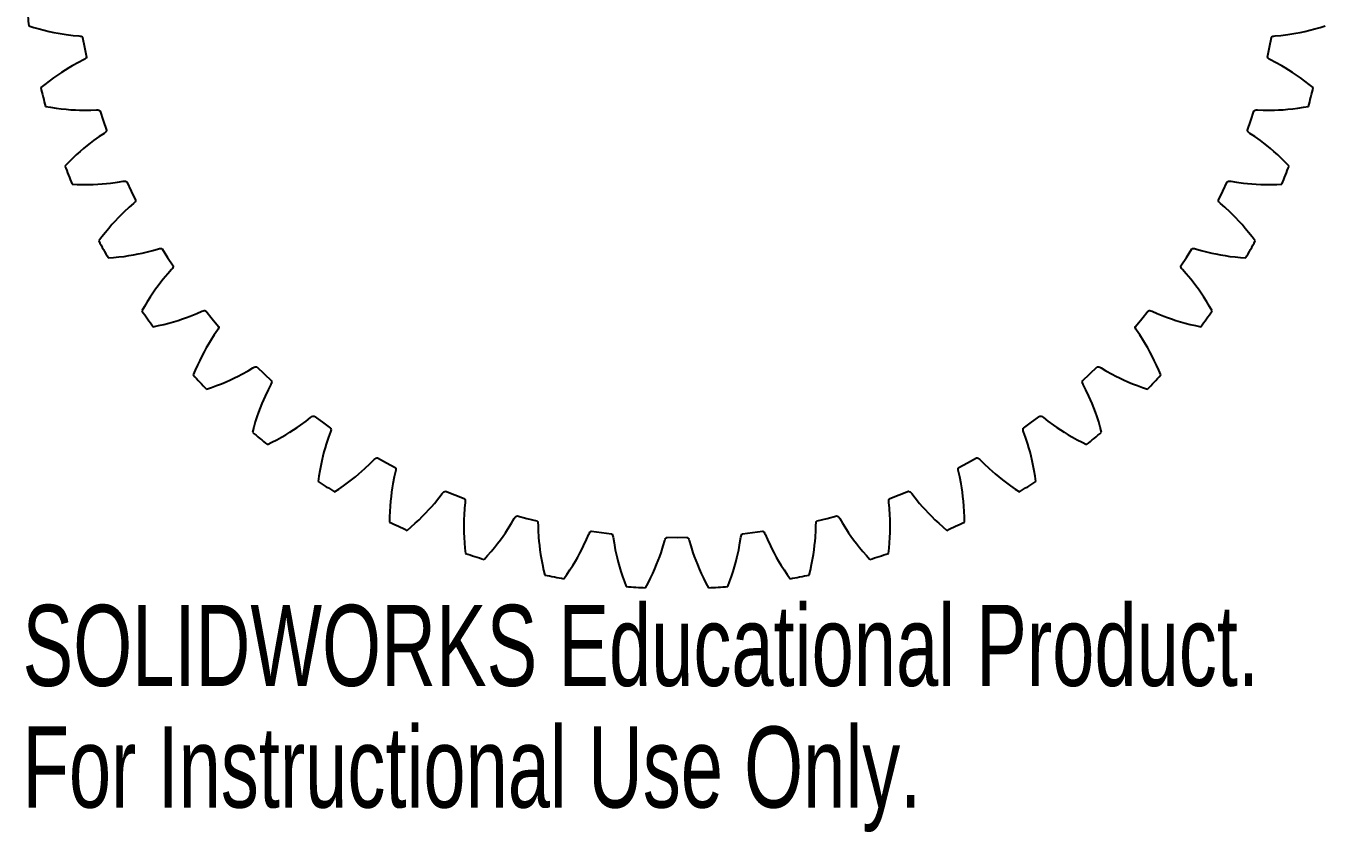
# Model space of a CAD drawing. Header units: millimetres. Extents: x -39 to 39, y -53.5 to 39.
# Drawn here: x -38.8 to 38.6, y -53.5 to -5.5 of the extents above; entities that cross this region are included whole.
import ezdxf

# ---------------------------------------------------------------- set-up
doc = ezdxf.new("R2010")
doc.units = ezdxf.units.MM
doc.styles.add('SLDTEXTSTYLE0', font='TXT', dxfattribs={"width": 0.7})

msp = doc.modelspace()

# ---------------------------------------------------------------- linework, layer by layer
at = {"color": 7, "linetype": 'Continuous', "lineweight": 25}
for p, q in [((-38.615, -5.464), (-38.323, -5.553)), ((-38.323, -5.553), (-38.007, -5.641)), ((-38.007, -5.641), (-37.704, -5.719)), ((-37.704, -5.719), (-37.414, -5.788)), ((-37.414, -5.788), (-37.138, -5.847)), ((-37.138, -5.847), (-36.877, -5.897)), ((-36.877, -5.897), (-36.629, -5.939)), ((-36.629, -5.939), (-36.396, -5.973)), ((-36.396, -5.973), (-35.974, -6.023)), ((-35.974, -6.023), (-35.636, -6.05)), ((-35.636, -6.05), (-35.559, -6.064)), ((-35.559, -6.064), (-35.499, -6.082)), ((-35.499, -6.082), (-35.455, -6.106)), ((-35.455, -6.106), (-35.428, -6.133)), ((-35.428, -6.133), (-35.421, -6.148)), ((-35.421, -6.148), (-35.313, -6.736)), ((35.313, -6.736), (35.421, -6.148)), ((35.421, -6.148), (35.428, -6.133)), ((35.428, -6.133), (35.455, -6.106)), ((35.455, -6.106), (35.499, -6.082)), ((35.499, -6.082), (35.559, -6.064)), ((35.559, -6.064), (35.636, -6.05)), ((35.636, -6.05), (35.974, -6.023)), ((35.974, -6.023), (36.396, -5.973)), ((36.396, -5.973), (36.629, -5.939)), ((36.629, -5.939), (36.877, -5.897)), ((36.877, -5.897), (37.138, -5.847)), ((37.138, -5.847), (37.414, -5.788)), ((37.414, -5.788), (37.704, -5.719)), ((37.704, -5.719), (38.007, -5.641)), ((38.007, -5.641), (38.323, -5.553)), ((38.323, -5.553), (38.615, -5.464)), ((-35.313, -6.736), (-35.197, -7.323)), ((35.197, -7.323), (35.313, -6.736)), ((-35.665, -7.643), (-36.039, -7.844)), ((-35.36, -7.493), (-35.665, -7.643)), ((-35.294, -7.452), (-35.36, -7.493)), ((-35.245, -7.413), (-35.294, -7.452)), ((-35.213, -7.375), (-35.245, -7.413)), ((-35.198, -7.339), (-35.213, -7.375)), ((-35.197, -7.323), (-35.198, -7.339)), ((35.198, -7.339), (35.197, -7.323)), ((35.213, -7.375), (35.198, -7.339)), ((35.245, -7.413), (35.213, -7.375)), ((35.294, -7.452), (35.245, -7.413)), ((35.36, -7.493), (35.294, -7.452)), ((35.665, -7.643), (35.36, -7.493)), ((36.039, -7.844), (35.665, -7.643)), ((-36.917, -8.392), (-37.162, -8.562)), ((-36.682, -8.235), (-36.917, -8.392)), ((-36.458, -8.093), (-36.682, -8.235)), ((-36.243, -7.962), (-36.458, -8.093)), ((-36.039, -7.844), (-36.243, -7.962)), ((36.243, -7.962), (36.039, -7.844)), ((36.458, -8.093), (36.243, -7.962)), ((36.682, -8.235), (36.458, -8.093)), ((36.917, -8.392), (36.682, -8.235)), ((37.162, -8.562), (36.917, -8.392)), ((-37.676, -8.945), (-37.915, -9.135)), ((-37.415, -8.746), (-37.676, -8.945)), ((-37.162, -8.562), (-37.415, -8.746)), ((37.415, -8.746), (37.162, -8.562)), ((37.676, -8.945), (37.415, -8.746)), ((37.915, -9.135), (37.676, -8.945)), ((-37.626, -10.261), (-37.325, -10.312)), ((-37.325, -10.312), (-37, -10.36)), ((-37, -10.36), (-36.69, -10.4)), ((-36.69, -10.4), (-36.393, -10.431)), ((-36.393, -10.431), (-36.112, -10.455)), ((-36.112, -10.455), (-35.847, -10.472)), ((-35.847, -10.472), (-35.596, -10.483)), ((-35.596, -10.483), (-35.36, -10.488)), ((-35.36, -10.488), (-34.935, -10.484)), ((-34.935, -10.484), (-34.596, -10.469)), ((-34.596, -10.469), (-34.519, -10.473)), ((-34.519, -10.473), (-34.457, -10.483)), ((-34.457, -10.483), (-34.411, -10.501)), ((-34.411, -10.501), (-34.38, -10.525)), ((-34.38, -10.525), (-34.371, -10.539)), ((-34.371, -10.539), (-34.19, -11.109)), ((34.19, -11.109), (34.371, -10.539)), ((34.371, -10.539), (34.38, -10.525)), ((34.38, -10.525), (34.411, -10.501)), ((34.411, -10.501), (34.457, -10.483)), ((34.457, -10.483), (34.519, -10.473)), ((34.519, -10.473), (34.596, -10.469)), ((34.596, -10.469), (34.935, -10.484)), ((34.935, -10.484), (35.36, -10.488)), ((35.36, -10.488), (35.596, -10.483)), ((35.596, -10.483), (35.847, -10.472)), ((35.847, -10.472), (36.112, -10.455)), ((36.112, -10.455), (36.393, -10.431)), ((36.393, -10.431), (36.69, -10.4)), ((36.69, -10.4), (37, -10.36)), ((37, -10.36), (37.325, -10.312)), ((37.325, -10.312), (37.626, -10.261)), ((-34.19, -11.109), (-34.002, -11.676)), ((34.002, -11.676), (34.19, -11.109)), ((-34.772, -12.299), (-34.96, -12.442)), ((-34.426, -12.053), (-34.772, -12.299)), ((-34.143, -11.866), (-34.426, -12.053)), ((-34.082, -11.817), (-34.143, -11.866)), ((-34.038, -11.772), (-34.082, -11.817)), ((-34.011, -11.73), (-34.038, -11.772)), ((-34.001, -11.693), (-34.011, -11.73)), ((-34.002, -11.676), (-34.001, -11.693)), ((34.001, -11.693), (34.002, -11.676)), ((34.011, -11.73), (34.001, -11.693)), ((34.038, -11.772), (34.011, -11.73)), ((34.082, -11.817), (34.038, -11.772)), ((34.143, -11.866), (34.082, -11.817)), ((34.426, -12.053), (34.143, -11.866)), ((34.772, -12.299), (34.426, -12.053)), ((34.96, -12.442), (34.772, -12.299)), ((-35.796, -13.152), (-36.023, -13.367)), ((-35.574, -12.953), (-35.796, -13.152)), ((-35.361, -12.768), (-35.574, -12.953)), ((-35.156, -12.599), (-35.361, -12.768)), ((-34.96, -12.442), (-35.156, -12.599)), ((35.156, -12.599), (34.96, -12.442)), ((35.361, -12.768), (35.156, -12.599)), ((35.574, -12.953), (35.361, -12.768)), ((35.796, -13.152), (35.574, -12.953)), ((36.023, -13.367), (35.796, -13.152)), ((-36.258, -13.596), (-36.471, -13.815)), ((-36.023, -13.367), (-36.258, -13.596)), ((36.258, -13.596), (36.023, -13.367)), ((36.471, -13.815), (36.258, -13.596)), ((-36.043, -14.896), (-35.738, -14.909)), ((-35.738, -14.909), (-35.41, -14.916)), ((-35.41, -14.916), (-35.098, -14.916)), ((-35.098, -14.916), (-34.799, -14.91)), ((-34.799, -14.91), (-34.517, -14.899)), ((-34.517, -14.899), (-34.252, -14.882)), ((-34.252, -14.882), (-34.002, -14.862)), ((-34.002, -14.862), (-33.767, -14.837)), ((-33.767, -14.837), (-33.346, -14.78)), ((-33.346, -14.78), (-33.011, -14.723)), ((-33.011, -14.723), (-32.934, -14.716)), ((-32.934, -14.716), (-32.871, -14.719)), ((-32.871, -14.719), (-32.823, -14.731)), ((-32.823, -14.731), (-32.79, -14.751)), ((-32.79, -14.751), (-32.779, -14.764)), ((-32.779, -14.764), (-32.529, -15.307)), ((-32.529, -15.307), (-32.27, -15.846)), ((32.27, -15.846), (32.529, -15.307)), ((32.529, -15.307), (32.779, -14.764)), ((32.779, -14.764), (32.79, -14.751)), ((32.79, -14.751), (32.823, -14.731)), ((32.823, -14.731), (32.871, -14.719)), ((32.871, -14.719), (32.934, -14.716)), ((32.934, -14.716), (33.011, -14.723)), ((33.011, -14.723), (33.346, -14.78)), ((33.346, -14.78), (33.767, -14.837)), ((33.767, -14.837), (34.002, -14.862)), ((34.002, -14.862), (34.252, -14.882)), ((34.252, -14.882), (34.517, -14.899)), ((34.517, -14.899), (34.799, -14.91)), ((34.799, -14.91), (35.098, -14.916)), ((35.098, -14.916), (35.41, -14.916)), ((35.41, -14.916), (35.738, -14.909)), ((35.738, -14.909), (36.043, -14.896)), ((-32.386, -16.051), (-32.644, -16.272)), ((-32.332, -15.996), (-32.386, -16.051)), ((-32.294, -15.945), (-32.332, -15.996)), ((-32.273, -15.901), (-32.294, -15.945)), ((-32.267, -15.862), (-32.273, -15.901)), ((-32.27, -15.846), (-32.267, -15.862)), ((32.267, -15.862), (32.27, -15.846)), ((32.273, -15.901), (32.267, -15.862)), ((32.294, -15.945), (32.273, -15.901)), ((32.332, -15.996), (32.294, -15.945)), ((32.386, -16.051), (32.332, -15.996)), ((32.644, -16.272), (32.386, -16.051)), ((-33.3, -16.905), (-33.482, -17.099)), ((-33.124, -16.726), (-33.3, -16.905)), ((-32.956, -16.56), (-33.124, -16.726)), ((-32.644, -16.272), (-32.956, -16.56)), ((32.956, -16.56), (32.644, -16.272)), ((33.124, -16.726), (32.956, -16.56)), ((33.3, -16.905), (33.124, -16.726)), ((33.482, -17.099), (33.3, -16.905)), ((-34.064, -17.776), (-34.268, -18.033)), ((-33.865, -17.535), (-34.064, -17.776)), ((-33.67, -17.309), (-33.865, -17.535)), ((-33.482, -17.099), (-33.67, -17.309)), ((33.67, -17.309), (33.482, -17.099)), ((33.865, -17.535), (33.67, -17.309)), ((34.064, -17.776), (33.865, -17.535)), ((34.268, -18.033), (34.064, -17.776)), ((-34.268, -18.033), (-34.452, -18.277)), ((34.452, -18.277), (34.268, -18.033)), ((-33.892, -19.296), (-33.588, -19.27)), ((-33.588, -19.27), (-33.261, -19.236)), ((-33.261, -19.236), (-32.951, -19.198)), ((-32.951, -19.198), (-32.656, -19.154)), ((-32.656, -19.154), (-32.378, -19.107)), ((-32.378, -19.107), (-32.117, -19.058)), ((-32.117, -19.058), (-31.871, -19.006)), ((-31.871, -19.006), (-31.641, -18.952)), ((-31.641, -18.952), (-31.23, -18.843)), ((-31.23, -18.843), (-30.906, -18.744)), ((-30.906, -18.744), (-30.83, -18.728)), ((-30.83, -18.728), (-30.767, -18.723)), ((-30.767, -18.723), (-30.718, -18.729)), ((-30.718, -18.729), (-30.683, -18.745)), ((-30.683, -18.745), (-30.67, -18.756)), ((-30.67, -18.756), (-30.354, -19.263)), ((-30.354, -19.263), (-30.03, -19.765)), ((30.03, -19.765), (30.354, -19.263)), ((30.354, -19.263), (30.67, -18.756)), ((30.67, -18.756), (30.683, -18.745)), ((30.683, -18.745), (30.718, -18.729)), ((30.718, -18.729), (30.767, -18.723)), ((30.767, -18.723), (30.83, -18.728)), ((30.83, -18.728), (30.906, -18.744)), ((30.906, -18.744), (31.23, -18.843)), ((31.23, -18.843), (31.641, -18.952)), ((31.641, -18.952), (31.871, -19.006)), ((31.871, -19.006), (32.117, -19.058)), ((32.117, -19.058), (32.378, -19.107)), ((32.378, -19.107), (32.656, -19.154)), ((32.656, -19.154), (32.951, -19.198)), ((32.951, -19.198), (33.261, -19.236)), ((33.261, -19.236), (33.588, -19.27)), ((33.588, -19.27), (33.892, -19.296)), ((-30.119, -19.984), (-30.347, -20.235)), ((-30.072, -19.922), (-30.119, -19.984)), ((-30.041, -19.867), (-30.072, -19.922)), ((-30.025, -19.82), (-30.041, -19.867)), ((-30.03, -19.765), (-30.025, -19.781)), ((-30.025, -19.781), (-30.025, -19.82)), ((30.025, -19.781), (30.03, -19.765)), ((30.025, -19.82), (30.025, -19.781)), ((30.041, -19.867), (30.025, -19.82)), ((30.072, -19.922), (30.041, -19.867)), ((30.119, -19.984), (30.072, -19.922)), ((30.347, -20.235), (30.119, -19.984)), ((-30.767, -20.745), (-30.919, -20.946)), ((-30.62, -20.56), (-30.767, -20.745)), ((-30.347, -20.235), (-30.62, -20.56)), ((30.62, -20.56), (30.347, -20.235)), ((30.767, -20.745), (30.62, -20.56)), ((30.919, -20.946), (30.767, -20.745)), ((-31.4, -21.641), (-31.568, -21.905)), ((-31.235, -21.393), (-31.4, -21.641)), ((-31.075, -21.161), (-31.235, -21.393)), ((-30.919, -20.946), (-31.075, -21.161)), ((31.075, -21.161), (30.919, -20.946)), ((31.235, -21.393), (31.075, -21.161)), ((31.4, -21.641), (31.235, -21.393)), ((31.568, -21.905), (31.4, -21.641)), ((-31.737, -22.186), (-31.89, -22.451)), ((-31.568, -21.905), (-31.737, -22.186)), ((-28.313, -22.47), (-28.24, -22.444)), ((-28.24, -22.444), (-28.178, -22.432)), ((-28.178, -22.432), (-28.128, -22.431)), ((-28.128, -22.431), (-28.091, -22.442)), ((-28.091, -22.442), (-28.078, -22.452)), ((28.078, -22.452), (28.091, -22.442)), ((28.091, -22.442), (28.128, -22.431)), ((28.128, -22.431), (28.178, -22.432)), ((28.178, -22.432), (28.24, -22.444)), ((28.24, -22.444), (28.313, -22.47)), ((31.737, -22.186), (31.568, -21.905)), ((31.89, -22.451), (31.737, -22.186)), ((-30.588, -23.253), (-30.285, -23.176)), ((-30.285, -23.176), (-29.998, -23.096)), ((-29.998, -23.096), (-29.728, -23.015)), ((-29.728, -23.015), (-29.475, -22.933)), ((-29.475, -22.933), (-29.237, -22.85)), ((-29.237, -22.85), (-29.016, -22.768)), ((-29.016, -22.768), (-28.622, -22.608)), ((-28.622, -22.608), (-28.313, -22.47)), ((-28.078, -22.452), (-27.7, -22.915)), ((-27.7, -22.915), (-27.316, -23.373)), ((27.316, -23.373), (27.7, -22.915)), ((27.7, -22.915), (28.078, -22.452)), ((28.313, -22.47), (28.622, -22.608)), ((28.622, -22.608), (29.016, -22.768)), ((29.016, -22.768), (29.237, -22.85)), ((29.237, -22.85), (29.475, -22.933)), ((29.475, -22.933), (29.728, -23.015)), ((29.728, -23.015), (29.998, -23.096)), ((29.998, -23.096), (30.285, -23.176)), ((30.285, -23.176), (30.588, -23.253)), ((-31.206, -23.392), (-30.907, -23.328)), ((-30.907, -23.328), (-30.588, -23.253)), ((-27.571, -23.879), (-27.802, -24.236)), ((-27.377, -23.601), (-27.571, -23.879)), ((-27.338, -23.534), (-27.377, -23.601)), ((-27.314, -23.476), (-27.338, -23.534)), ((-27.316, -23.373), (-27.309, -23.388)), ((-27.305, -23.427), (-27.314, -23.476)), ((-27.309, -23.388), (-27.305, -23.427)), ((27.305, -23.427), (27.309, -23.388)), ((27.314, -23.476), (27.305, -23.427)), ((27.309, -23.388), (27.316, -23.373)), ((27.338, -23.534), (27.314, -23.476)), ((27.377, -23.601), (27.338, -23.534)), ((27.571, -23.879), (27.377, -23.601)), ((27.802, -24.236), (27.571, -23.879)), ((30.588, -23.253), (30.907, -23.328)), ((30.907, -23.328), (31.206, -23.392)), ((-28.05, -24.656), (-28.177, -24.888)), ((-27.924, -24.438), (-28.05, -24.656)), ((-27.802, -24.236), (-27.924, -24.438)), ((27.924, -24.438), (27.802, -24.236)), ((28.05, -24.656), (27.924, -24.438)), ((28.177, -24.888), (28.05, -24.656)), ((-28.44, -25.406), (-28.573, -25.689)), ((-28.308, -25.139), (-28.44, -25.406)), ((-28.177, -24.888), (-28.308, -25.139)), ((28.308, -25.139), (28.177, -24.888)), ((28.44, -25.406), (28.308, -25.139)), ((28.573, -25.689), (28.44, -25.406)), ((-28.706, -25.989), (-28.825, -26.27)), ((-28.573, -25.689), (-28.706, -25.989)), ((-26.143, -26.335), (-25.934, -26.226)), ((-25.934, -26.226), (-25.563, -26.017)), ((-25.563, -26.017), (-25.273, -25.841)), ((-25.273, -25.841), (-25.204, -25.807)), ((-25.204, -25.807), (-25.144, -25.786)), ((-25.144, -25.786), (-25.095, -25.78)), ((-25.095, -25.78), (-25.057, -25.786)), ((-25.057, -25.786), (-25.042, -25.794)), ((-25.042, -25.794), (-24.609, -26.206)), ((-24.609, -26.206), (-24.171, -26.612)), ((24.171, -26.612), (24.609, -26.206)), ((24.609, -26.206), (25.042, -25.794)), ((25.042, -25.794), (25.057, -25.786)), ((25.057, -25.786), (25.095, -25.78)), ((25.095, -25.78), (25.144, -25.786)), ((25.144, -25.786), (25.204, -25.807)), ((25.204, -25.807), (25.273, -25.841)), ((25.273, -25.841), (25.563, -26.017)), ((25.563, -26.017), (25.934, -26.226)), ((25.934, -26.226), (26.143, -26.335)), ((28.706, -25.989), (28.573, -25.689)), ((28.825, -26.27), (28.706, -25.989)), ((-28.029, -27.118), (-27.74, -27.018)), ((-27.74, -27.018), (-27.432, -26.904)), ((-27.432, -26.904), (-27.142, -26.789)), ((-27.142, -26.789), (-26.867, -26.674)), ((-26.867, -26.674), (-26.609, -26.559)), ((-26.609, -26.559), (-26.368, -26.446)), ((-26.368, -26.446), (-26.143, -26.335)), ((-24.203, -26.846), (-24.361, -27.146)), ((-24.173, -26.775), (-24.203, -26.846)), ((-24.157, -26.714), (-24.173, -26.775)), ((-24.171, -26.612), (-24.162, -26.627)), ((-24.162, -26.627), (-24.153, -26.664)), ((-24.153, -26.664), (-24.157, -26.714)), ((24.153, -26.664), (24.162, -26.627)), ((24.157, -26.714), (24.153, -26.664)), ((24.173, -26.775), (24.157, -26.714)), ((24.162, -26.627), (24.171, -26.612)), ((24.203, -26.846), (24.173, -26.775)), ((24.361, -27.146), (24.203, -26.846)), ((26.143, -26.335), (26.368, -26.446)), ((26.368, -26.446), (26.609, -26.559)), ((26.609, -26.559), (26.867, -26.674)), ((26.867, -26.674), (27.142, -26.789)), ((27.142, -26.789), (27.432, -26.904)), ((27.432, -26.904), (27.74, -27.018)), ((27.74, -27.018), (28.029, -27.118)), ((-24.641, -27.745), (-24.738, -27.977)), ((-24.545, -27.529), (-24.641, -27.745)), ((-24.361, -27.146), (-24.545, -27.529)), ((24.545, -27.529), (24.361, -27.146)), ((24.641, -27.745), (24.545, -27.529)), ((24.738, -27.977), (24.641, -27.745)), ((-24.934, -28.488), (-25.032, -28.77)), ((-24.836, -28.224), (-24.934, -28.488)), ((-24.738, -27.977), (-24.836, -28.224)), ((24.836, -28.224), (24.738, -27.977)), ((24.934, -28.488), (24.836, -28.224)), ((25.032, -28.77), (24.934, -28.488)), ((-25.223, -29.382), (-25.305, -29.676)), ((-25.128, -29.068), (-25.223, -29.382)), ((-25.032, -28.77), (-25.128, -29.068)), ((-22.846, -29.543), (-22.636, -29.404)), ((-22.636, -29.404), (-22.442, -29.269)), ((-22.442, -29.269), (-22.101, -29.016)), ((-22.101, -29.016), (-21.835, -28.805)), ((-21.835, -28.805), (-21.771, -28.762)), ((-21.771, -28.762), (-21.714, -28.735)), ((-21.714, -28.735), (-21.666, -28.722)), ((-21.666, -28.722), (-21.628, -28.723)), ((-21.628, -28.723), (-21.612, -28.729)), ((-21.612, -28.729), (-21.131, -29.084)), ((-21.131, -29.084), (-20.645, -29.432)), ((20.645, -29.432), (21.131, -29.084)), ((21.131, -29.084), (21.612, -28.729)), ((21.612, -28.729), (21.628, -28.723)), ((21.628, -28.723), (21.666, -28.722)), ((21.666, -28.722), (21.714, -28.735)), ((21.714, -28.735), (21.771, -28.762)), ((21.771, -28.762), (21.835, -28.805)), ((21.835, -28.805), (22.101, -29.016)), ((22.101, -29.016), (22.442, -29.269)), ((22.442, -29.269), (22.636, -29.404)), ((22.636, -29.404), (22.846, -29.543)), ((25.128, -29.068), (25.032, -28.77)), ((25.223, -29.382), (25.128, -29.068)), ((25.305, -29.676), (25.223, -29.382)), ((-24.135, -30.281), (-23.844, -30.13)), ((-23.844, -30.13), (-23.57, -29.98)), ((-23.57, -29.98), (-23.312, -29.831)), ((-23.312, -29.831), (-23.07, -29.685)), ((-23.07, -29.685), (-22.846, -29.543)), ((-20.767, -29.986), (-20.902, -30.388)), ((-20.648, -29.668), (-20.767, -29.986)), ((-20.627, -29.593), (-20.648, -29.668)), ((-20.645, -29.432), (-20.634, -29.445)), ((-20.634, -29.445), (-20.621, -29.481)), ((-20.618, -29.531), (-20.627, -29.593)), ((-20.621, -29.481), (-20.618, -29.531)), ((20.618, -29.531), (20.621, -29.481)), ((20.627, -29.593), (20.618, -29.531)), ((20.621, -29.481), (20.634, -29.445)), ((20.648, -29.668), (20.627, -29.593)), ((20.634, -29.445), (20.645, -29.432)), ((20.767, -29.986), (20.648, -29.668)), ((20.902, -30.388), (20.767, -29.986)), ((22.846, -29.543), (23.07, -29.685)), ((23.07, -29.685), (23.312, -29.831)), ((23.312, -29.831), (23.57, -29.98)), ((23.57, -29.98), (23.844, -30.13)), ((23.844, -30.13), (24.135, -30.281)), ((-24.409, -30.417), (-24.135, -30.281)), ((-21.037, -30.857), (-21.103, -31.114)), ((-20.97, -30.615), (-21.037, -30.857)), ((-20.902, -30.388), (-20.97, -30.615)), ((20.97, -30.615), (20.902, -30.388)), ((21.037, -30.857), (20.97, -30.615)), ((21.103, -31.114), (21.037, -30.857)), ((24.135, -30.281), (24.409, -30.417)), ((-21.229, -31.681), (-21.287, -31.988)), ((-21.167, -31.389), (-21.229, -31.681)), ((-21.103, -31.114), (-21.167, -31.389)), ((-18.597, -31.851), (-18.29, -31.557)), ((-18.29, -31.557), (-18.053, -31.314)), ((-18.053, -31.314), (-17.994, -31.264)), ((-17.994, -31.264), (-17.942, -31.229)), ((-17.942, -31.229), (-17.896, -31.211)), ((-17.896, -31.211), (-17.857, -31.207)), ((-17.857, -31.207), (-17.841, -31.212)), ((-17.841, -31.212), (-17.319, -31.503)), ((-17.319, -31.503), (-16.793, -31.787)), ((16.793, -31.787), (17.319, -31.503)), ((17.319, -31.503), (17.841, -31.212)), ((17.841, -31.212), (17.857, -31.207)), ((17.857, -31.207), (17.896, -31.211)), ((17.896, -31.211), (17.942, -31.229)), ((17.942, -31.229), (17.994, -31.264)), ((17.994, -31.264), (18.053, -31.314)), ((18.053, -31.314), (18.29, -31.557)), ((18.29, -31.557), (18.597, -31.851)), ((21.167, -31.389), (21.103, -31.114)), ((21.229, -31.681), (21.167, -31.389)), ((21.287, -31.988), (21.229, -31.681)), ((-21.341, -32.311), (-21.386, -32.614)), ((-21.287, -31.988), (-21.341, -32.311)), ((-19.389, -32.517), (-19.168, -32.342)), ((-19.168, -32.342), (-18.963, -32.173)), ((-18.963, -32.173), (-18.773, -32.009)), ((-18.773, -32.009), (-18.597, -31.851)), ((-16.845, -32.352), (-16.928, -32.768)), ((-16.766, -32.022), (-16.845, -32.352)), ((-16.793, -31.787), (-16.781, -31.799)), ((-16.781, -31.799), (-16.763, -31.833)), ((-16.755, -31.945), (-16.766, -32.022)), ((-16.763, -31.833), (-16.754, -31.882)), ((-16.754, -31.882), (-16.755, -31.945)), ((16.754, -31.882), (16.763, -31.833)), ((16.755, -31.945), (16.754, -31.882)), ((16.766, -32.022), (16.755, -31.945)), ((16.763, -31.833), (16.781, -31.799)), ((16.845, -32.352), (16.766, -32.022)), ((16.781, -31.799), (16.793, -31.787)), ((16.928, -32.768), (16.845, -32.352)), ((18.597, -31.851), (18.773, -32.009)), ((18.773, -32.009), (18.963, -32.173)), ((18.963, -32.173), (19.168, -32.342)), ((19.168, -32.342), (19.389, -32.517)), ((21.341, -32.311), (21.287, -31.988)), ((21.386, -32.614), (21.341, -32.311)), ((-20.404, -33.237), (-20.149, -33.068)), ((-20.149, -33.068), (-19.88, -32.881)), ((-19.88, -32.881), (-19.627, -32.697)), ((-19.627, -32.697), (-19.389, -32.517)), ((-17.004, -33.25), (-17.037, -33.513)), ((-16.967, -33.001), (-17.004, -33.25)), ((-16.928, -32.768), (-16.967, -33.001)), ((-13.986, -33.33), (-13.934, -33.273)), ((-13.934, -33.273), (-13.886, -33.232)), ((-13.886, -33.232), (-13.843, -33.208)), ((-13.843, -33.208), (-13.805, -33.199)), ((-13.805, -33.199), (-13.788, -33.201)), ((-13.788, -33.201), (-13.234, -33.425)), ((13.234, -33.425), (13.788, -33.201)), ((13.788, -33.201), (13.805, -33.199)), ((13.805, -33.199), (13.843, -33.208)), ((13.843, -33.208), (13.886, -33.232)), ((13.886, -33.232), (13.934, -33.273)), ((13.934, -33.273), (13.986, -33.33)), ((16.967, -33.001), (16.928, -32.768)), ((17.004, -33.25), (16.967, -33.001)), ((17.037, -33.513), (17.004, -33.25)), ((19.389, -32.517), (19.627, -32.697)), ((19.627, -32.697), (19.88, -32.881)), ((19.88, -32.881), (20.149, -33.068)), ((20.149, -33.068), (20.404, -33.237)), ((-17.066, -33.794), (-17.091, -34.092)), ((-17.037, -33.513), (-17.066, -33.794)), ((-14.613, -34.109), (-14.458, -33.931)), ((-14.458, -33.931), (-14.19, -33.601)), ((-14.19, -33.601), (-13.986, -33.33)), ((-13.234, -33.425), (-12.677, -33.642)), ((-12.677, -33.642), (-12.663, -33.651)), ((-12.663, -33.651), (-12.641, -33.683)), ((-12.621, -33.871), (-12.657, -34.208)), ((-12.641, -33.683), (-12.626, -33.731)), ((-12.626, -33.731), (-12.619, -33.793)), ((-12.619, -33.793), (-12.621, -33.871)), ((12.619, -33.793), (12.626, -33.731)), ((12.621, -33.871), (12.619, -33.793)), ((12.657, -34.208), (12.621, -33.871)), ((12.626, -33.731), (12.641, -33.683)), ((12.641, -33.683), (12.663, -33.651)), ((12.663, -33.651), (12.677, -33.642)), ((12.677, -33.642), (13.234, -33.425)), ((13.986, -33.33), (14.19, -33.601)), ((14.19, -33.601), (14.458, -33.931)), ((14.458, -33.931), (14.613, -34.109)), ((17.066, -33.794), (17.037, -33.513)), ((17.091, -34.092), (17.066, -33.794)), ((-17.123, -34.731), (-17.13, -35.037)), ((-17.11, -34.404), (-17.123, -34.731)), ((-17.091, -34.092), (-17.11, -34.404)), ((-15.374, -34.899), (-15.161, -34.691)), ((-15.161, -34.691), (-14.963, -34.489)), ((-14.963, -34.489), (-14.781, -34.296)), ((-14.781, -34.296), (-14.613, -34.109)), ((-12.688, -34.632), (-12.697, -34.868)), ((-12.657, -34.208), (-12.688, -34.632)), ((-9.867, -35.114), (-9.698, -34.82)), ((-9.698, -34.82), (-9.654, -34.757)), ((-9.654, -34.757), (-9.611, -34.71)), ((-9.611, -34.71), (-9.572, -34.681)), ((-9.572, -34.681), (-9.535, -34.668)), ((-9.535, -34.668), (-9.518, -34.668)), ((-9.518, -34.668), (-8.94, -34.821)), ((-8.94, -34.821), (-8.36, -34.965)), ((8.36, -34.965), (8.94, -34.821)), ((8.94, -34.821), (9.518, -34.668)), ((9.518, -34.668), (9.535, -34.668)), ((9.535, -34.668), (9.572, -34.681)), ((9.572, -34.681), (9.611, -34.71)), ((9.611, -34.71), (9.654, -34.757)), ((9.654, -34.757), (9.698, -34.82)), ((9.698, -34.82), (9.867, -35.114)), ((12.688, -34.632), (12.657, -34.208)), ((12.697, -34.868), (12.688, -34.632)), ((14.613, -34.109), (14.781, -34.296)), ((14.781, -34.296), (14.963, -34.489)), ((14.963, -34.489), (15.161, -34.691)), ((15.161, -34.691), (15.374, -34.899)), ((17.11, -34.404), (17.091, -34.092)), ((17.123, -34.731), (17.11, -34.404)), ((17.13, -35.037), (17.123, -34.731)), ((-16.077, -35.532), (-15.846, -35.332)), ((-15.846, -35.332), (-15.602, -35.113)), ((-15.602, -35.113), (-15.374, -34.899)), ((-12.697, -34.868), (-12.702, -35.119)), ((-12.702, -35.119), (-12.702, -35.384)), ((-12.702, -35.384), (-12.696, -35.667)), ((-10.222, -35.672), (-10.092, -35.475)), ((-10.092, -35.475), (-9.867, -35.114)), ((-8.36, -34.965), (-8.346, -34.973)), ((-8.346, -34.973), (-8.32, -35.002)), ((-8.32, -35.002), (-8.299, -35.047)), ((-8.299, -35.047), (-8.284, -35.108)), ((-8.284, -35.108), (-8.276, -35.185)), ((-8.276, -35.185), (-8.27, -35.525)), ((-8.27, -35.525), (-8.247, -35.949)), ((-5.185, -35.641), (-5.149, -35.607)), ((-5.149, -35.607), (-5.115, -35.59)), ((-5.115, -35.59), (-5.098, -35.587)), ((-5.098, -35.587), (-4.506, -35.667)), ((4.506, -35.667), (5.098, -35.587)), ((5.098, -35.587), (5.115, -35.59)), ((5.115, -35.59), (5.149, -35.607)), ((5.149, -35.607), (5.185, -35.641)), ((8.247, -35.949), (8.27, -35.525)), ((8.27, -35.525), (8.276, -35.185)), ((8.276, -35.185), (8.284, -35.108)), ((8.284, -35.108), (8.299, -35.047)), ((8.299, -35.047), (8.32, -35.002)), ((8.32, -35.002), (8.346, -34.973)), ((8.346, -34.973), (8.36, -34.965)), ((9.867, -35.114), (10.092, -35.475)), ((10.092, -35.475), (10.222, -35.672)), ((12.696, -35.667), (12.702, -35.384)), ((12.702, -35.119), (12.697, -34.868)), ((12.702, -35.384), (12.702, -35.119)), ((15.374, -34.899), (15.602, -35.113)), ((15.602, -35.113), (15.846, -35.332)), ((15.846, -35.332), (16.077, -35.532)), ((-12.696, -35.667), (-12.683, -35.965)), ((-12.683, -35.965), (-12.663, -36.277)), ((-12.663, -36.277), (-12.635, -36.603)), ((-10.879, -36.551), (-10.693, -36.317)), ((-10.693, -36.317), (-10.522, -36.093)), ((-10.522, -36.093), (-10.366, -35.878)), ((-10.366, -35.878), (-10.222, -35.672)), ((-8.247, -35.949), (-8.227, -36.184)), ((-8.227, -36.184), (-8.2, -36.434)), ((-5.566, -36.46), (-5.388, -36.074)), ((-5.388, -36.074), (-5.258, -35.761)), ((-5.258, -35.761), (-5.222, -35.693)), ((-5.222, -35.693), (-5.185, -35.641)), ((-4.506, -35.667), (-3.912, -35.737)), ((-3.912, -35.737), (-3.897, -35.743)), ((-3.897, -35.743), (-3.867, -35.769)), ((-3.867, -35.769), (-3.841, -35.811)), ((-3.841, -35.811), (-3.819, -35.87)), ((-3.819, -35.87), (-3.801, -35.945)), ((-3.801, -35.945), (-3.752, -36.281)), ((-3.752, -36.281), (-3.676, -36.699)), ((-0.825, -36.465), (-0.734, -36.138)), ((-0.734, -36.138), (-0.707, -36.066)), ((-0.707, -36.066), (-0.677, -36.01)), ((-0.677, -36.01), (-0.646, -35.971)), ((-0.646, -35.971), (-0.614, -35.95)), ((-0.614, -35.95), (-0.598, -35.946)), ((-0.598, -35.946), (0, -35.95)), ((0, -35.95), (0.598, -35.946)), ((0.598, -35.946), (0.614, -35.95)), ((0.614, -35.95), (0.646, -35.971)), ((0.646, -35.971), (0.677, -36.01)), ((0.677, -36.01), (0.707, -36.066)), ((0.707, -36.066), (0.734, -36.138)), ((0.734, -36.138), (0.825, -36.465)), ((3.676, -36.699), (3.752, -36.281)), ((3.752, -36.281), (3.801, -35.945)), ((3.801, -35.945), (3.819, -35.87)), ((3.819, -35.87), (3.841, -35.811)), ((3.841, -35.811), (3.867, -35.769)), ((3.867, -35.769), (3.897, -35.743)), ((3.897, -35.743), (3.912, -35.737)), ((3.912, -35.737), (4.506, -35.667)), ((5.185, -35.641), (5.222, -35.693)), ((5.222, -35.693), (5.258, -35.761)), ((5.258, -35.761), (5.388, -36.074)), ((5.388, -36.074), (5.566, -36.46)), ((8.2, -36.434), (8.227, -36.184)), ((8.227, -36.184), (8.247, -35.949)), ((10.222, -35.672), (10.366, -35.878)), ((10.366, -35.878), (10.522, -36.093)), ((10.522, -36.093), (10.693, -36.317)), ((10.693, -36.317), (10.879, -36.551)), ((12.635, -36.603), (12.663, -36.277)), ((12.663, -36.277), (12.683, -35.965)), ((12.683, -35.965), (12.696, -35.667)), ((-12.635, -36.603), (-12.603, -36.907)), ((-11.497, -37.267), (-11.293, -37.04)), ((-11.293, -37.04), (-11.078, -36.792)), ((-11.078, -36.792), (-10.879, -36.551)), ((-8.2, -36.434), (-8.167, -36.697)), ((-8.167, -36.697), (-8.125, -36.977)), ((-8.125, -36.977), (-8.075, -37.271)), ((-6.057, -37.371), (-5.916, -37.127)), ((-5.916, -37.127), (-5.788, -36.894)), ((-5.788, -36.894), (-5.671, -36.672)), ((-5.671, -36.672), (-5.566, -36.46)), ((-3.676, -36.699), (-3.627, -36.93)), ((-3.627, -36.93), (-3.569, -37.175)), ((-1.118, -37.329), (-1.03, -37.093)), ((-1.03, -37.093), (-0.952, -36.87)), ((-0.952, -36.87), (-0.825, -36.465)), ((0.825, -36.465), (0.952, -36.87)), ((0.952, -36.87), (1.03, -37.093)), ((1.03, -37.093), (1.118, -37.329)), ((3.569, -37.175), (3.627, -36.93)), ((3.627, -36.93), (3.676, -36.699)), ((5.566, -36.46), (5.671, -36.672)), ((5.671, -36.672), (5.788, -36.894)), ((5.788, -36.894), (5.916, -37.127)), ((5.916, -37.127), (6.057, -37.371)), ((8.075, -37.271), (8.125, -36.977)), ((8.125, -36.977), (8.167, -36.697)), ((8.167, -36.697), (8.2, -36.434)), ((10.879, -36.551), (11.078, -36.792)), ((11.078, -36.792), (11.293, -37.04)), ((11.293, -37.04), (11.497, -37.267)), ((12.603, -36.907), (12.635, -36.603)), ((-8.075, -37.271), (-8.017, -37.578)), ((-8.017, -37.578), (-7.948, -37.898)), ((-7.948, -37.898), (-7.878, -38.196)), ((-6.561, -38.163), (-6.38, -37.89)), ((-6.38, -37.89), (-6.212, -37.626)), ((-6.212, -37.626), (-6.057, -37.371)), ((-3.569, -37.175), (-3.503, -37.432)), ((-3.503, -37.432), (-3.427, -37.703)), ((-3.427, -37.703), (-3.34, -37.989)), ((-1.447, -38.108), (-1.326, -37.836)), ((-1.326, -37.836), (-1.216, -37.576)), ((-1.216, -37.576), (-1.118, -37.329)), ((1.118, -37.329), (1.216, -37.576)), ((1.216, -37.576), (1.326, -37.836)), ((1.326, -37.836), (1.447, -38.108)), ((3.34, -37.989), (3.427, -37.703)), ((3.427, -37.703), (3.503, -37.432)), ((3.503, -37.432), (3.569, -37.175)), ((6.057, -37.371), (6.212, -37.626)), ((6.212, -37.626), (6.38, -37.89)), ((6.38, -37.89), (6.561, -38.163)), ((7.878, -38.196), (7.948, -37.898)), ((7.948, -37.898), (8.017, -37.578)), ((8.017, -37.578), (8.075, -37.271)), ((-6.736, -38.414), (-6.561, -38.163)), ((-3.34, -37.989), (-3.244, -38.286)), ((-3.244, -38.286), (-3.135, -38.596)), ((-3.135, -38.596), (-3.029, -38.882)), ((-1.868, -38.955), (-1.727, -38.684)), ((-1.727, -38.684), (-1.581, -38.391)), ((-1.581, -38.391), (-1.447, -38.108)), ((1.447, -38.108), (1.581, -38.391)), ((1.581, -38.391), (1.727, -38.684)), ((1.727, -38.684), (1.868, -38.955)), ((3.029, -38.882), (3.135, -38.596)), ((3.135, -38.596), (3.244, -38.286)), ((3.244, -38.286), (3.34, -37.989)), ((6.561, -38.163), (6.736, -38.414))]:
    msp.add_line(p, q, dxfattribs=at)
for start, end in [(186.34567, 188.05433), (193.54567, 195.25433), (344.74567, 346.45433), (200.74567, 202.45433), (337.54567, 339.25433), (207.94567, 209.65433), (330.34567, 332.05433), (215.14567, 216.85434), (323.14567, 324.85434), (222.34567, 224.05434), (315.94567, 317.65434), (229.54567, 231.25434), (308.74567, 310.45434), (236.74567, 238.45434), (301.54567, 303.25434), (243.94567, 245.65434), (294.34567, 296.05434), (251.14567, 252.85434), (287.14567, 288.85434), (258.34567, 260.05434), (279.94567, 281.65434), (265.54567, 267.25434), (272.74567, 274.45434)]:
    msp.add_arc((0, 0), 39, start, end, dxfattribs=at)

# ---------------------------------------------------------------- texts
at = {"color": 7, "linetype": 'Continuous', "char_height": 4.83362, "attachment_point": 1, "style": 'SLDTEXTSTYLE0'}
for s, insert in [('SOLIDWORKS Educational Product.', (-39, -39.975)), ('For Instructional Use Only.', (-39, -47.225))]:
    msp.add_mtext(s, dxfattribs=dict(at, insert=insert))

doc.saveas('drawing.dxf')
